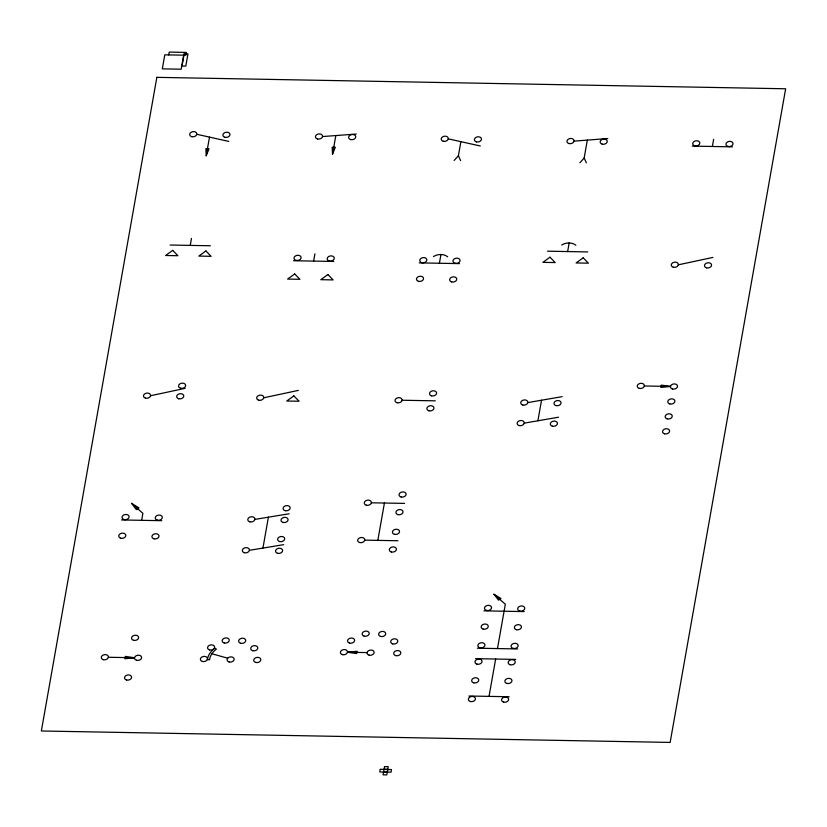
<?xml version="1.0" encoding="UTF-8"?>
<svg xmlns="http://www.w3.org/2000/svg" width="827" height="827" viewBox="0 0 827 827"><rect width="100%" height="100%" fill="white"/><g stroke="black" fill="none" stroke-linecap="round" stroke-linejoin="round"><path stroke-width="1.24" d="M168.739 54.892L169.235 52.091L186.333 52.401L185.837 55.202L164.78 54.851L162.309 68.858L181.175 69.199L183.646 55.202M141.655 520.317L142.895 513.309L131.524 503.354L136.321 509.608L138.998 507.902L131.524 503.354M190.241 245.402L191.482 238.393M206.202 155.796L209.014 148.819L205.871 148.767L206.202 155.796L209.5 137.127M313.629 261.094L314.911 253.817M332.506 154.246L335.317 147.268L332.175 147.206L332.506 154.246L335.814 135.566M262.945 548.084L268.403 517.185M377.825 540.382L384.421 503.033M439.406 263.255L440.956 254.499M454.147 160.469L458.406 155.724L460.887 141.665M387.336 772.108L387.801 769.472M489.036 696.386L495.642 659.026M497.482 648.575L505.328 604.217L493.946 594.251L498.485 600.133L500.997 598.521L493.946 594.251M567.642 251.563L569.162 242.952M579.913 162.754L584.162 158.009L587.325 140.104M537.901 420.788L541.54 400.216M712.378 146.472L713.639 139.277M678.336 264.816L712.957 257.414M150.555 395.73L185.165 388.339M263.741 397.787L298.351 390.396M527.833 402.594L562.184 396.64M524.194 423.155L558.556 417.211M254.861 519.408L289.161 513.774M249.403 550.306L283.702 544.662M670.47 386.447L660.835 387.45L661.249 385.113L670.47 386.447L644.316 385.971M134.532 657.744L124.898 658.737L125.311 656.4L134.532 657.744L108.389 657.269M347.454 652.245L357.099 651.252L356.685 653.578L347.454 652.245L367.074 652.596M574.031 141.138L607.804 138.522M322.509 136.558L356.272 134.036M692.251 146.11L732.495 146.844M547.515 251.191L587.759 251.925M170.114 245.03L210.358 245.764M419.289 262.883L459.533 263.617M293.513 260.732L333.746 261.456M402.087 400.237L435.281 400.837M371.344 502.795L404.548 503.395M121.538 519.956L161.782 520.69M364.748 540.145L397.942 540.744M483.96 610.853L524.204 611.587M477.365 648.203L517.609 648.937M475.515 658.664L515.759 659.398M468.919 696.014L509.163 696.747M384.059 769.234L387.76 769.306M383.532 772.211L387.232 772.273M448.275 138.853L480.311 145.997M196.754 134.274L228.8 141.427M211.877 653.754L227.725 658.209M584.162 158.009L586.364 162.878M458.406 155.724L460.598 160.593M561.688 244.999A10.172 7.35 -9.4 0 1 575.861 245.257M433.482 256.546A10.172 7.35 -9.4 0 1 447.655 256.804M156.851 77.345L41.35 730.985L670.149 742.419L785.65 88.778L156.851 77.345M184.194 53.776L182.033 66.026L185.806 66.098L187.967 53.838L184.194 53.776M380.255 769.337L379.789 771.973L391.037 772.17L391.502 769.544L380.255 769.337M384.524 766.608L383.066 774.837L386.767 774.909L388.225 766.67L384.524 766.608M172.709 250.354L165.627 255.491L177.908 255.719L172.709 250.354M205.913 250.953L198.821 256.091L211.102 256.318L205.913 250.953M294.701 273.944L287.62 279.081L299.901 279.299L294.701 273.944M327.905 274.543L320.824 279.681L333.105 279.908L327.905 274.543M293.843 395.885L286.762 401.023L299.074 401.24L293.843 395.885M549.986 257.207L542.905 262.345L555.186 262.572L549.986 257.207M583.19 257.817L576.099 262.955L588.379 263.172L583.19 257.817M209.551 659.688L207.381 659.646A23.487 16.985 -9.4 0 1 214.793 648.161L216.405 649.112A21.295 15.393 -9.4 0 0 209.551 659.688M369.09 655.139A3.577 2.584 -9.4 0 0 374.135 652.172A3.577 2.584 -9.4 0 0 368.573 650.684A3.577 2.584 -9.4 0 0 369.09 655.139M395.751 655.625A3.577 2.584 -9.4 0 0 400.795 652.658A3.577 2.584 -9.4 0 0 395.234 651.169A3.577 2.584 -9.4 0 0 395.751 655.625M392.711 643.892A3.577 2.584 -9.4 0 0 397.766 640.925A3.577 2.584 -9.4 0 0 392.194 639.447A3.577 2.584 -9.4 0 0 392.711 643.892M380.647 636.459A3.577 2.584 -9.4 0 0 385.702 633.492A3.577 2.584 -9.4 0 0 380.141 632.014A3.577 2.584 -9.4 0 0 380.647 636.459M364.169 636.159A3.577 2.584 -9.4 0 0 369.224 633.193A3.577 2.584 -9.4 0 0 363.663 631.714A3.577 2.584 -9.4 0 0 364.169 636.159M349.573 643.106A3.577 2.584 -9.4 0 0 354.628 640.139A3.577 2.584 -9.4 0 0 349.056 638.661A3.577 2.584 -9.4 0 0 349.573 643.106M342.43 654.653A3.577 2.584 -9.4 0 0 347.474 651.686A3.577 2.584 -9.4 0 0 341.913 650.198A3.577 2.584 -9.4 0 0 342.43 654.653M229.1 661.962A3.577 2.584 -9.4 0 0 234.155 658.995A3.577 2.584 -9.4 0 0 228.583 657.506A3.577 2.584 -9.4 0 0 229.1 661.962M255.76 662.448A3.577 2.584 -9.4 0 0 260.815 659.481A3.577 2.584 -9.4 0 0 255.243 657.992A3.577 2.584 -9.4 0 0 255.76 662.448M252.731 650.715A3.577 2.584 -9.4 0 0 257.776 647.748A3.577 2.584 -9.4 0 0 252.214 646.269A3.577 2.584 -9.4 0 0 252.731 650.715M240.667 643.282A3.577 2.584 -9.4 0 0 245.722 640.315A3.577 2.584 -9.4 0 0 240.15 638.837A3.577 2.584 -9.4 0 0 240.667 643.282M224.189 642.982A3.577 2.584 -9.4 0 0 229.244 640.015A3.577 2.584 -9.4 0 0 223.672 638.537A3.577 2.584 -9.4 0 0 224.189 642.982M209.593 649.929A3.577 2.584 -9.4 0 0 214.638 646.962A3.577 2.584 -9.4 0 0 209.076 645.484A3.577 2.584 -9.4 0 0 209.593 649.929M202.439 661.476A3.577 2.584 -9.4 0 0 207.494 658.509A3.577 2.584 -9.4 0 0 201.922 657.02A3.577 2.584 -9.4 0 0 202.439 661.476M136.538 660.277A3.577 2.584 -9.4 0 0 141.593 657.31A3.577 2.584 -9.4 0 0 136.031 655.832A3.577 2.584 -9.4 0 0 136.538 660.277M103.344 659.677A3.577 2.584 -9.4 0 0 108.389 656.71A3.577 2.584 -9.4 0 0 102.827 655.222A3.577 2.584 -9.4 0 0 103.344 659.677M133.571 640.315A3.577 2.584 -9.4 0 0 138.626 637.348A3.577 2.584 -9.4 0 0 133.054 635.87A3.577 2.584 -9.4 0 0 133.571 640.315M126.562 680.001A3.577 2.584 -9.4 0 0 131.607 677.034A3.577 2.584 -9.4 0 0 126.045 675.556A3.577 2.584 -9.4 0 0 126.562 680.001M639.281 388.38A3.577 2.584 -9.4 0 0 644.336 385.413A3.577 2.584 -9.4 0 0 638.764 383.935A3.577 2.584 -9.4 0 0 639.281 388.38M672.485 388.99A3.577 2.584 -9.4 0 0 677.53 386.023A3.577 2.584 -9.4 0 0 671.969 384.534A3.577 2.584 -9.4 0 0 672.485 388.99M669.839 403.927A3.577 2.584 -9.4 0 0 674.894 400.961A3.577 2.584 -9.4 0 0 669.322 399.472A3.577 2.584 -9.4 0 0 669.839 403.927M667.203 418.865A3.577 2.584 -9.4 0 0 672.248 415.898A3.577 2.584 -9.4 0 0 666.686 414.42A3.577 2.584 -9.4 0 0 667.203 418.865M664.557 433.803A3.577 2.584 -9.4 0 0 669.612 430.846A3.577 2.584 -9.4 0 0 664.05 429.358A3.577 2.584 -9.4 0 0 664.557 433.803M366.309 505.204A3.577 2.584 -9.4 0 0 371.364 502.237A3.577 2.584 -9.4 0 0 365.792 500.748A3.577 2.584 -9.4 0 0 366.309 505.204M401.074 496.975A3.577 2.584 -9.4 0 0 406.119 494.019A3.577 2.584 -9.4 0 0 400.557 492.53A3.577 2.584 -9.4 0 0 401.074 496.975M397.952 514.632A3.577 2.584 -9.4 0 0 403.007 511.665A3.577 2.584 -9.4 0 0 397.436 510.176A3.577 2.584 -9.4 0 0 397.952 514.632M359.714 542.553A3.577 2.584 -9.4 0 0 364.759 539.586A3.577 2.584 -9.4 0 0 359.197 538.098A3.577 2.584 -9.4 0 0 359.714 542.553M391.357 551.981A3.577 2.584 -9.4 0 0 396.402 549.014A3.577 2.584 -9.4 0 0 390.84 547.526A3.577 2.584 -9.4 0 0 391.357 551.981M394.469 534.335A3.577 2.584 -9.4 0 0 399.524 531.368A3.577 2.584 -9.4 0 0 393.952 529.88A3.577 2.584 -9.4 0 0 394.469 534.335M249.826 521.816A3.577 2.584 -9.4 0 0 254.881 518.849A3.577 2.584 -9.4 0 0 249.309 517.371A3.577 2.584 -9.4 0 0 249.826 521.816M283.03 522.426A3.577 2.584 -9.4 0 0 288.075 519.459A3.577 2.584 -9.4 0 0 282.514 517.971A3.577 2.584 -9.4 0 0 283.03 522.426M285.108 510.662A3.577 2.584 -9.4 0 0 290.153 507.706A3.577 2.584 -9.4 0 0 284.591 506.217A3.577 2.584 -9.4 0 0 285.108 510.662M244.368 552.715A3.577 2.584 -9.4 0 0 249.423 549.748A3.577 2.584 -9.4 0 0 243.851 548.27A3.577 2.584 -9.4 0 0 244.368 552.715M277.572 553.315A3.577 2.584 -9.4 0 0 282.617 550.358A3.577 2.584 -9.4 0 0 277.055 548.87A3.577 2.584 -9.4 0 0 277.572 553.315M279.65 541.561A3.577 2.584 -9.4 0 0 284.695 538.594A3.577 2.584 -9.4 0 0 279.133 537.116A3.577 2.584 -9.4 0 0 279.65 541.561M124.071 519.532A3.577 2.584 -9.4 0 0 129.115 516.565A3.577 2.584 -9.4 0 0 123.554 515.087A3.577 2.584 -9.4 0 0 124.071 519.532M157.264 520.131A3.577 2.584 -9.4 0 0 162.319 517.175A3.577 2.584 -9.4 0 0 156.758 515.686A3.577 2.584 -9.4 0 0 157.264 520.131M120.773 538.212A3.577 2.584 -9.4 0 0 125.818 535.245A3.577 2.584 -9.4 0 0 120.256 533.756A3.577 2.584 -9.4 0 0 120.773 538.212M153.967 538.811A3.577 2.584 -9.4 0 0 159.022 535.844A3.577 2.584 -9.4 0 0 153.45 534.366A3.577 2.584 -9.4 0 0 153.967 538.811M486.493 610.429A3.577 2.584 -9.4 0 0 491.548 607.463A3.577 2.584 -9.4 0 0 485.976 605.984A3.577 2.584 -9.4 0 0 486.493 610.429M519.697 611.039A3.577 2.584 -9.4 0 0 524.752 608.072A3.577 2.584 -9.4 0 0 519.18 606.584A3.577 2.584 -9.4 0 0 519.697 611.039M483.195 629.109A3.577 2.584 -9.4 0 0 488.25 626.142A3.577 2.584 -9.4 0 0 482.679 624.654A3.577 2.584 -9.4 0 0 483.195 629.109M516.399 629.709A3.577 2.584 -9.4 0 0 521.444 626.742A3.577 2.584 -9.4 0 0 515.883 625.264A3.577 2.584 -9.4 0 0 516.399 629.709M479.898 647.779A3.577 2.584 -9.4 0 0 484.942 644.822A3.577 2.584 -9.4 0 0 479.381 643.334A3.577 2.584 -9.4 0 0 479.898 647.779M513.091 648.389A3.577 2.584 -9.4 0 0 518.147 645.422A3.577 2.584 -9.4 0 0 512.585 643.933A3.577 2.584 -9.4 0 0 513.091 648.389M510.207 664.763A3.577 2.584 -9.4 0 0 515.252 661.796A3.577 2.584 -9.4 0 0 509.69 660.308A3.577 2.584 -9.4 0 0 510.207 664.763M477.003 664.153A3.577 2.584 -9.4 0 0 482.048 661.197A3.577 2.584 -9.4 0 0 476.486 659.708A3.577 2.584 -9.4 0 0 477.003 664.153M506.899 683.433A3.577 2.584 -9.4 0 0 511.954 680.476A3.577 2.584 -9.4 0 0 506.382 678.988A3.577 2.584 -9.4 0 0 506.899 683.433M473.706 682.833A3.577 2.584 -9.4 0 0 478.75 679.866A3.577 2.584 -9.4 0 0 473.189 678.388A3.577 2.584 -9.4 0 0 473.706 682.833M503.602 702.113A3.577 2.584 -9.4 0 0 508.657 699.146A3.577 2.584 -9.4 0 0 503.085 697.668A3.577 2.584 -9.4 0 0 503.602 702.113M470.398 701.513A3.577 2.584 -9.4 0 0 475.453 698.546A3.577 2.584 -9.4 0 0 469.891 697.058A3.577 2.584 -9.4 0 0 470.398 701.513M522.798 405.003A3.577 2.584 -9.4 0 0 527.843 402.036A3.577 2.584 -9.4 0 0 522.282 400.547A3.577 2.584 -9.4 0 0 522.798 405.003M556.002 405.602A3.577 2.584 -9.4 0 0 561.047 402.635A3.577 2.584 -9.4 0 0 555.486 401.157A3.577 2.584 -9.4 0 0 556.002 405.602M519.16 425.564A3.577 2.584 -9.4 0 0 524.215 422.597A3.577 2.584 -9.4 0 0 518.653 421.119A3.577 2.584 -9.4 0 0 519.16 425.564M552.364 426.174A3.577 2.584 -9.4 0 0 557.419 423.207A3.577 2.584 -9.4 0 0 551.847 421.718A3.577 2.584 -9.4 0 0 552.364 426.174M397.043 402.718A3.577 2.584 -9.4 0 0 402.087 399.751A3.577 2.584 -9.4 0 0 396.526 398.263A3.577 2.584 -9.4 0 0 397.043 402.718M431.56 395.844A3.577 2.584 -9.4 0 0 436.604 392.887A3.577 2.584 -9.4 0 0 431.043 391.398A3.577 2.584 -9.4 0 0 431.56 395.844M428.913 410.792A3.577 2.584 -9.4 0 0 433.968 407.825A3.577 2.584 -9.4 0 0 428.407 406.336A3.577 2.584 -9.4 0 0 428.913 410.792M258.706 400.196A3.577 2.584 -9.4 0 0 263.751 397.239A3.577 2.584 -9.4 0 0 258.189 395.751A3.577 2.584 -9.4 0 0 258.706 400.196M145.521 398.138A3.577 2.584 -9.4 0 0 150.566 395.182A3.577 2.584 -9.4 0 0 145.004 393.693A3.577 2.584 -9.4 0 0 145.521 398.138M178.715 398.748A3.577 2.584 -9.4 0 0 183.77 395.782A3.577 2.584 -9.4 0 0 178.208 394.293A3.577 2.584 -9.4 0 0 178.715 398.748M180.575 388.225A3.577 2.584 -9.4 0 0 185.63 385.258A3.577 2.584 -9.4 0 0 180.069 383.78A3.577 2.584 -9.4 0 0 180.575 388.225M673.302 267.214A3.577 2.584 -9.4 0 0 678.357 264.258A3.577 2.584 -9.4 0 0 672.796 262.769A3.577 2.584 -9.4 0 0 673.302 267.214M706.506 267.824A3.577 2.584 -9.4 0 0 711.561 264.857A3.577 2.584 -9.4 0 0 705.989 263.379A3.577 2.584 -9.4 0 0 706.506 267.824M421.791 262.645A3.577 2.584 -9.4 0 0 426.835 259.678A3.577 2.584 -9.4 0 0 421.274 258.2A3.577 2.584 -9.4 0 0 421.791 262.645M454.984 263.255A3.577 2.584 -9.4 0 0 460.039 260.288A3.577 2.584 -9.4 0 0 454.478 258.799A3.577 2.584 -9.4 0 0 454.984 263.255M418.493 281.325A3.577 2.584 -9.4 0 0 423.538 278.358A3.577 2.584 -9.4 0 0 417.976 276.869A3.577 2.584 -9.4 0 0 418.493 281.325M451.687 281.924A3.577 2.584 -9.4 0 0 456.742 278.957A3.577 2.584 -9.4 0 0 451.17 277.479A3.577 2.584 -9.4 0 0 451.687 281.924M296.025 260.36A3.577 2.584 -9.4 0 0 301.08 257.393A3.577 2.584 -9.4 0 0 295.518 255.915A3.577 2.584 -9.4 0 0 296.025 260.36M329.229 260.96A3.577 2.584 -9.4 0 0 334.284 258.003A3.577 2.584 -9.4 0 0 328.712 256.515A3.577 2.584 -9.4 0 0 329.229 260.96M694.763 145.831A3.577 2.584 -9.4 0 0 699.807 142.864A3.577 2.584 -9.4 0 0 694.246 141.376A3.577 2.584 -9.4 0 0 694.763 145.831M727.956 146.431A3.577 2.584 -9.4 0 0 733.011 143.464A3.577 2.584 -9.4 0 0 727.44 141.986A3.577 2.584 -9.4 0 0 727.956 146.431M602.201 144.146A3.577 2.584 -9.4 0 0 607.245 141.179A3.577 2.584 -9.4 0 0 601.684 139.701A3.577 2.584 -9.4 0 0 602.201 144.146M568.997 143.547A3.577 2.584 -9.4 0 0 574.052 140.58A3.577 2.584 -9.4 0 0 568.48 139.091A3.577 2.584 -9.4 0 0 568.997 143.547M476.435 141.862A3.577 2.584 -9.4 0 0 481.49 138.895A3.577 2.584 -9.4 0 0 475.928 137.406A3.577 2.584 -9.4 0 0 476.435 141.862M443.241 141.252A3.577 2.584 -9.4 0 0 448.286 138.295A3.577 2.584 -9.4 0 0 442.724 136.806A3.577 2.584 -9.4 0 0 443.241 141.252M350.679 139.577A3.577 2.584 -9.4 0 0 355.734 136.61A3.577 2.584 -9.4 0 0 350.162 135.121A3.577 2.584 -9.4 0 0 350.679 139.577M317.475 138.967A3.577 2.584 -9.4 0 0 322.53 136.01A3.577 2.584 -9.4 0 0 316.968 134.522A3.577 2.584 -9.4 0 0 317.475 138.967M224.923 137.282A3.577 2.584 -9.4 0 0 229.968 134.325A3.577 2.584 -9.4 0 0 224.406 132.837A3.577 2.584 -9.4 0 0 224.923 137.282M191.719 136.682A3.577 2.584 -9.4 0 0 196.774 133.716A3.577 2.584 -9.4 0 0 191.202 132.237A3.577 2.584 -9.4 0 0 191.719 136.682"/></g></svg>
